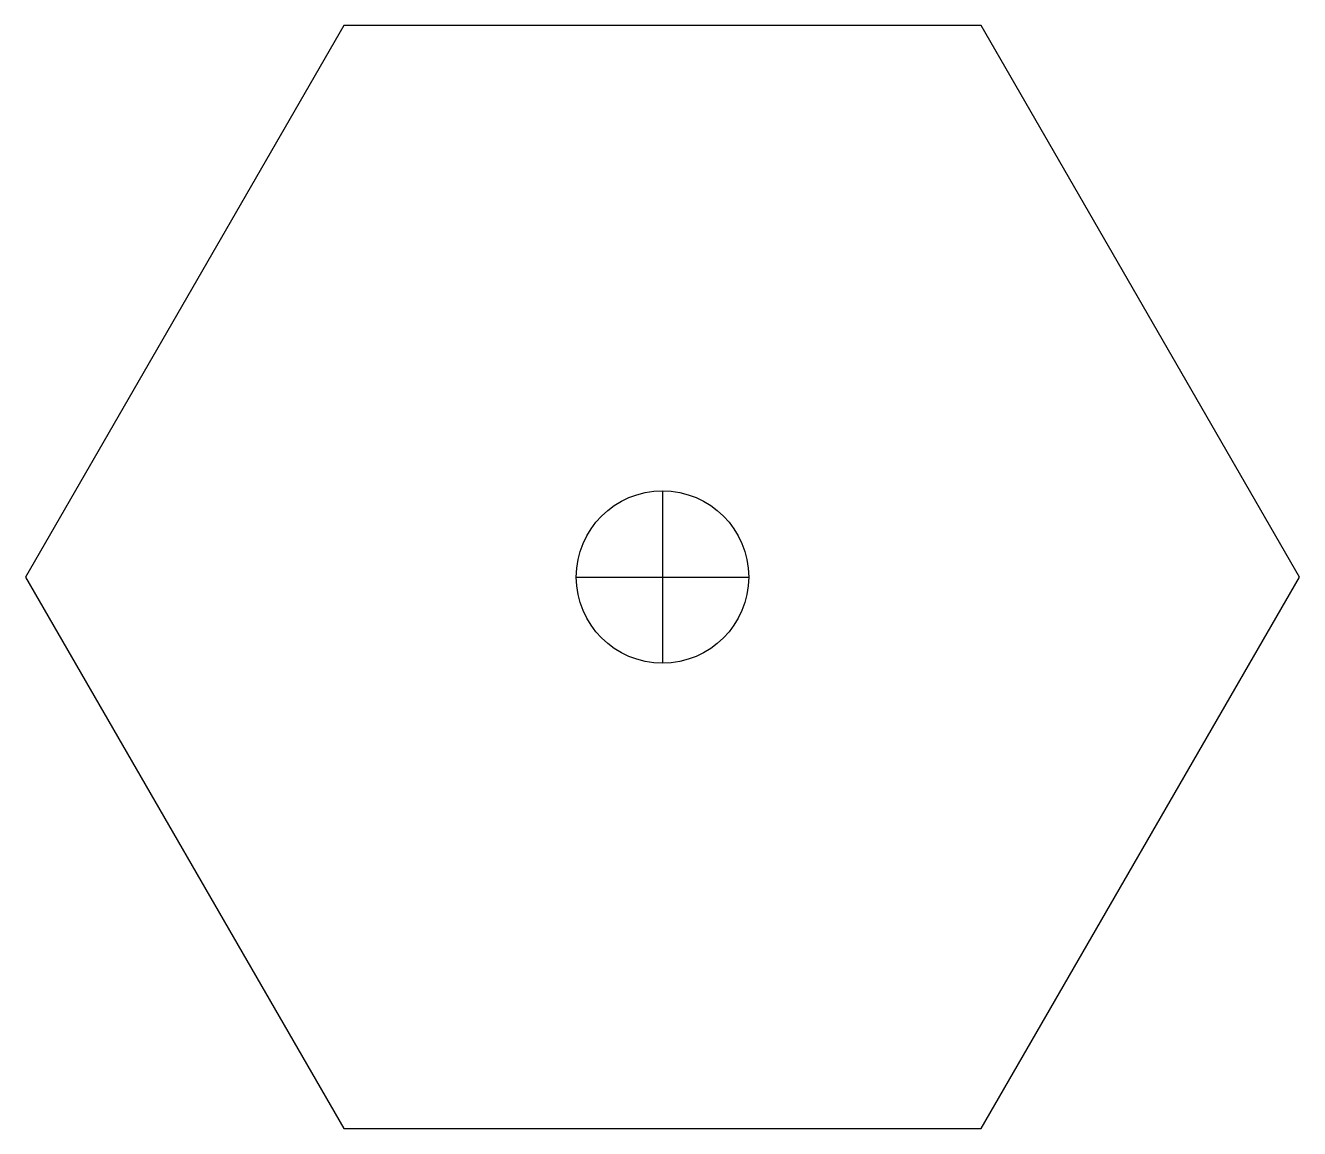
# Model space of a CAD drawing. Extents: x -18.5 to 18.5, y -16 to 16.
import ezdxf

# ---------------------------------------------------------------- set-up
doc = ezdxf.new("R2010")
doc.units = 0
doc.layers.add('Sketch', color=7, linetype='CONTINUOUS')

msp = doc.modelspace()

# ---------------------------------------------------------------- linework, layer by layer
at = {"layer": 'Sketch'}
for p, q in [((-9.2376, 16), (-18.4752, 0)), ((9.2376, 16), (-9.2376, 16)), ((18.4752, 0), (9.2376, 16)), ((0, 2.5), (0, -2.5)), ((-18.4752, 0), (-9.2376, -16)), ((-2.5, 0), (2.5, 0)), ((9.2376, -16), (18.4752, 0)), ((-9.2376, -16), (9.2376, -16))]:
    msp.add_line(p, q, dxfattribs=at)
msp.add_circle((0, 0), 2.5, dxfattribs=at)

doc.saveas('drawing.dxf')
